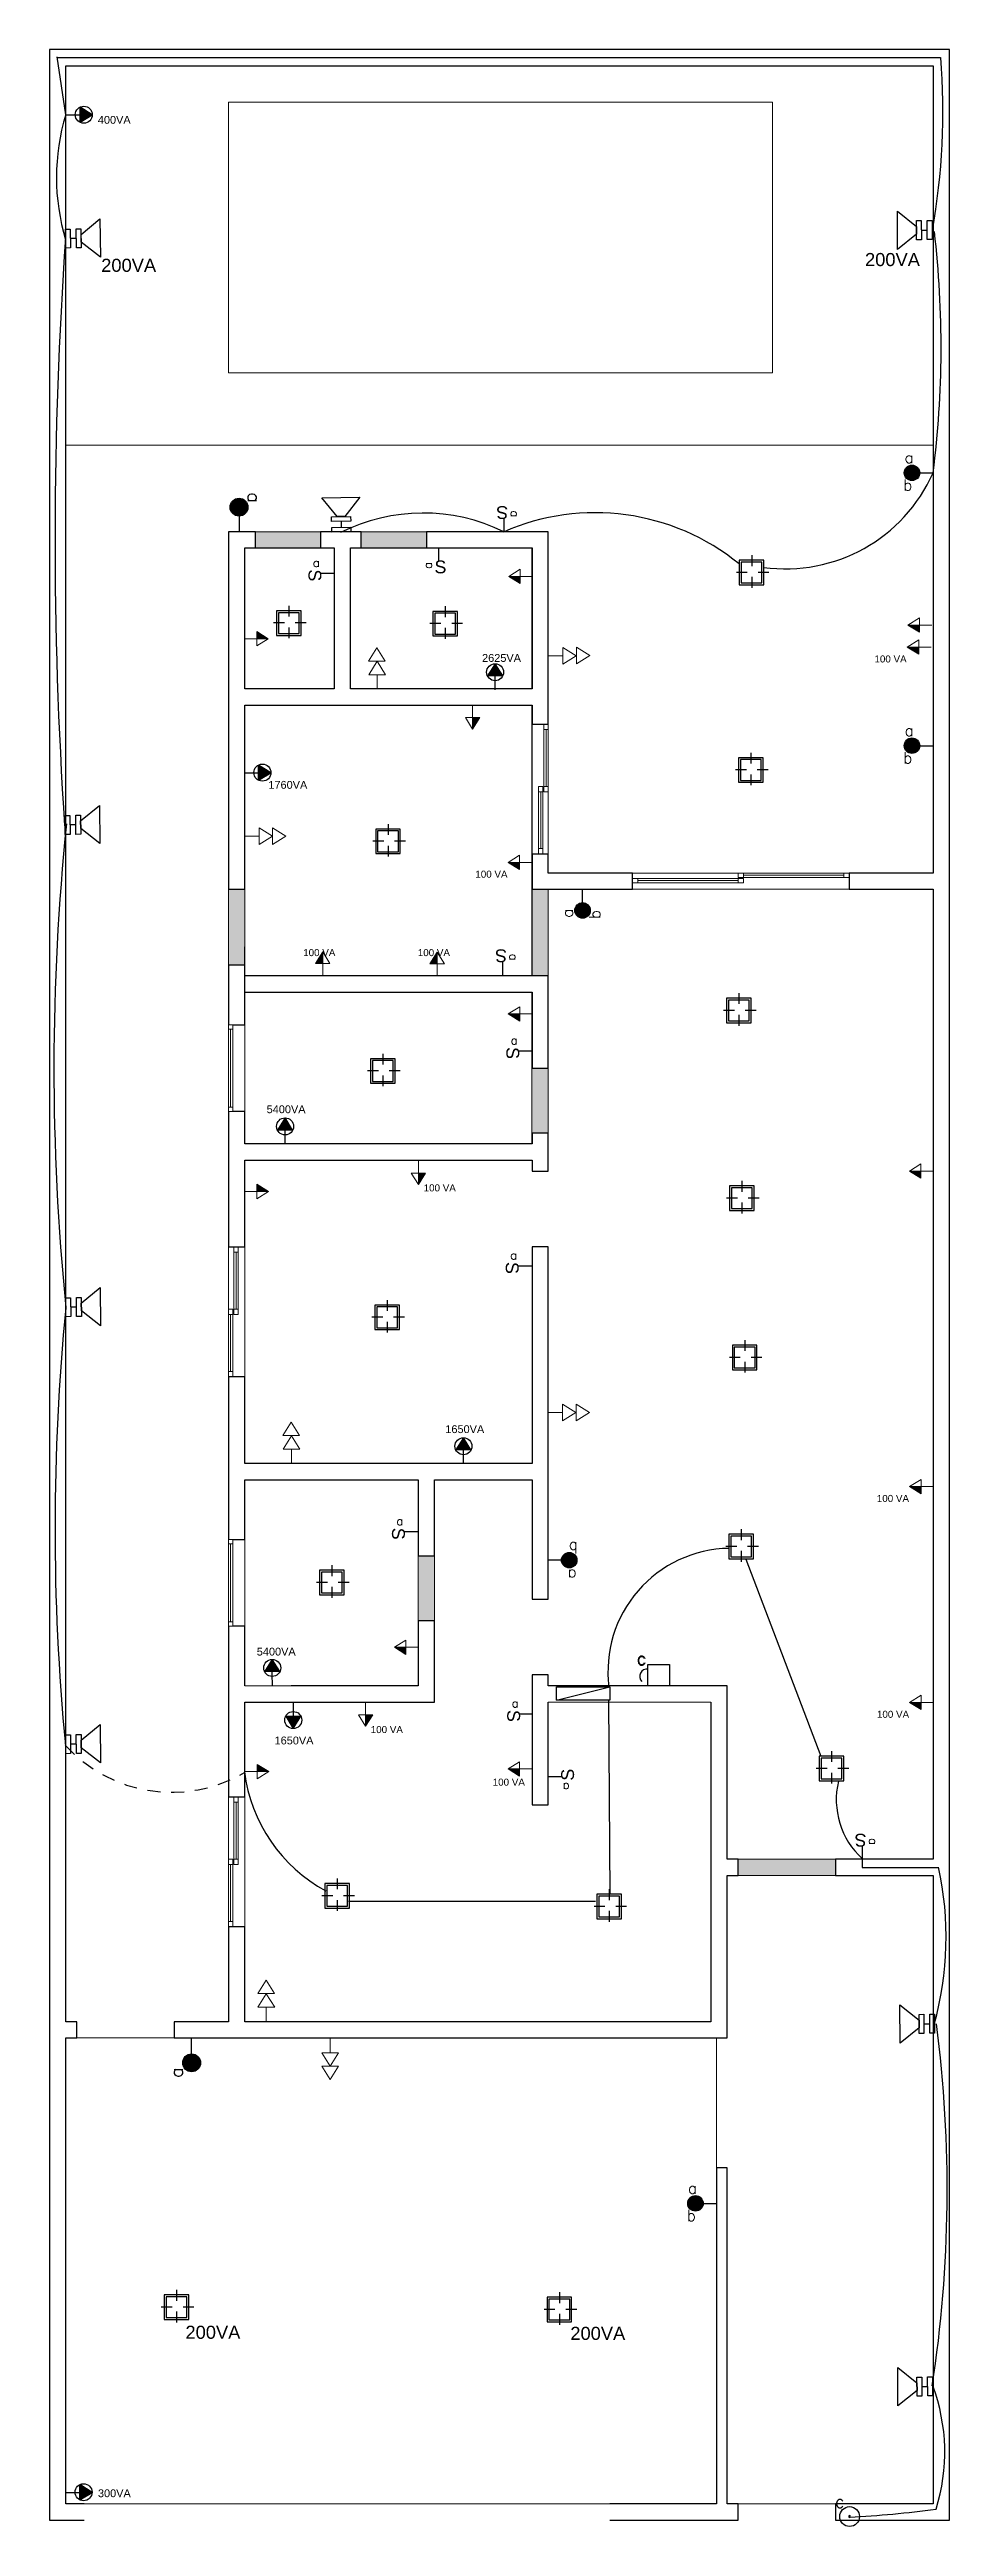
# Model space of a CAD drawing. Header units: millimetres. Extents: x 1740.4 to 1748.7, y 2238.5 to 2261.4.
import ezdxf

# ---------------------------------------------------------------- set-up
doc = ezdxf.new("R2010")
doc.units = ezdxf.units.MM
doc.linetypes.add('ACAD_ISO02W100', pattern=[15, 12, -3])
doc.linetypes.add('DASHDOT', pattern=[1, 0.5, -0.25, 0, -0.25])
for name, color, linetype in [('05', 5, 'Continuous'), ('08', 8, 'Continuous'), ('EE-INTERRUPTOR', 2, 'Continuous'), ('ELETRICA', 2, 'Continuous'), ('ILUMINAÇÃO', 3, 'Continuous'), ('PENA03', 1, 'Continuous'), ('SIMBOLO', 2, 'Continuous')]:
    doc.layers.add(name, color=color, linetype=linetype)
for name, color, linetype, lineweight in [('A-AREA-IDEN', 2, 'Continuous', 9), ('A-DETL', 90, 'Continuous', 9), ('A-DETL-GENF', 92, 'Continuous', 9), ('A-DETL-THIN', 151, 'Continuous', 9), ('A-FLOR', 192, 'Continuous', 9), ('A-FLOR-PATT', 8, 'Continuous', 9), ('A-GLAZ', 151, 'Continuous', 9), ('A-WALL', 113, 'Continuous', 9), ('AL2', 2, 'Continuous', 20), ('AL3', 3, 'Continuous', 30), ('AR80', 2, 'Continuous', 20)]:
    doc.layers.add(name, color=color, linetype=linetype, lineweight=lineweight)
doc.styles.add('ROMAND', font='Romand', dxfattribs={"height": 0.3})
doc.styles.add('ROMANS', font='romans', dxfattribs={"height": 0.1})
doc.styles.get("Standard").update_dxf_attribs({"font": 'arial.ttf'})

# ---------------------------------------------------------------- blocks, each defined once
blk = doc.blocks.new('Janela de correr - 2 Painéis - _120x100_MultiNucleo-524294-00-Térreo')
at = {"layer": 'A-GLAZ', "lineweight": 18}
for p, q in [((-0.6, 0.075), (-0.55, 0.075)), ((-0.55, 0.035), (-0.6, 0.035)), ((-0.55, 0.075), (-0.55, 0.035)), ((-0.025, 0.055), (-0.55, 0.055)), ((-0.55, 0.055), (-0.025, 0.055)), ((-0.025, 0.075), (0.025, 0.075)), ((-0.025, 0.035), (-0.025, 0.075)), ((0.025, 0.035), (-0.025, 0.035)), ((-0.025, 0.025), (0.025, 0.025)), ((-0.025, -0.015), (-0.025, 0.025)), ((0.025, 0.075), (0.025, 0.035)), ((0.025, 0.025), (0.025, -0.015)), ((0.025, 0.005), (0.55, 0.005)), ((0.55, 0.005), (0.025, 0.005)), ((0.55, 0.025), (0.6, 0.025)), ((0.55, -0.015), (0.55, 0.025)), ((0.025, -0.015), (-0.025, -0.015)), ((0.6, -0.015), (0.55, -0.015))]:
    blk.add_line(p, q, dxfattribs=at)
at = {"layer": 'A-GLAZ'}
for p, q in [((-0.55, 0.075), (-0.025, 0.075)), ((-0.025, 0.035), (-0.55, 0.035)), ((0.025, 0.025), (0.55, 0.025)), ((0.55, -0.015), (0.025, -0.015))]:
    blk.add_line(p, q, dxfattribs=at)
blk = doc.blocks.new('Janela de correr - 2 Painéis - _200x100_MultiNucleo-384144-00-Térreo')
at = {"layer": 'A-GLAZ', "lineweight": 18}
for p, q in [((0.025, 0.015), (-0.025, 0.015)), ((-0.025, 0.015), (-0.025, -0.025)), ((0.025, -0.025), (0.025, 0.015)), ((0.95, 0.015), (0.95, -0.025)), ((1, 0.015), (0.95, 0.015)), ((-0.95, -0.035), (-1, -0.035)), ((-1, -0.075), (-0.95, -0.075)), ((-0.95, -0.075), (-0.95, -0.035)), ((-0.025, -0.055), (-0.95, -0.055)), ((-0.95, -0.055), (-0.025, -0.055)), ((-0.025, -0.025), (0.025, -0.025)), ((-0.025, -0.035), (-0.025, -0.075)), ((0.025, -0.035), (-0.025, -0.035)), ((-0.025, -0.075), (0.025, -0.075)), ((0.025, -0.005), (0.95, -0.005)), ((0.95, -0.005), (0.025, -0.005)), ((0.025, -0.075), (0.025, -0.035)), ((0.95, -0.025), (1, -0.025))]:
    blk.add_line(p, q, dxfattribs=at)
at = {"layer": 'A-GLAZ'}
for p, q in [((0.95, 0.015), (0.025, 0.015)), ((-0.025, -0.035), (-0.95, -0.035)), ((-0.95, -0.075), (-0.025, -0.075)), ((0.025, -0.025), (0.95, -0.025))]:
    blk.add_line(p, q, dxfattribs=at)
blk = doc.blocks.new('Janela Maxim-ar - Painel 1 - _80x60_MultiNucleo-575731-00-Térreo')
at = {"layer": 'A-GLAZ', "lineweight": 18}
for p, q in [((-0.4, 0.075), (-0.36, 0.075)), ((-0.4, 0.035), (-0.4, 0.075)), ((-0.36, 0.035), (-0.4, 0.035)), ((-0.36, 0.075), (-0.36, 0.035)), ((-0.36, 0.055), (0.36, 0.055)), ((0.36, 0.075), (0.4, 0.075)), ((0.36, 0.035), (0.36, 0.075)), ((0.4, 0.035), (0.36, 0.035)), ((0.4, 0.075), (0.4, 0.035))]:
    blk.add_line(p, q, dxfattribs=at)
at = {"layer": 'A-GLAZ'}
for p, q in [((-0.36, 0.075), (0.36, 0.075)), ((0.36, 0.035), (-0.36, 0.035))]:
    blk.add_line(p, q, dxfattribs=at)
blk = doc.blocks.new('Janela Maxim-ar - Painel 1 - _80x60_MultiNucleo-575926-00-Térreo')
at = {"layer": 'A-GLAZ', "lineweight": 18}
for p, q in [((-0.4, -0.035), (-0.4, -0.075)), ((-0.36, -0.035), (-0.4, -0.035)), ((-0.4, -0.075), (-0.36, -0.075)), ((-0.36, -0.075), (-0.36, -0.035)), ((-0.36, -0.055), (0.36, -0.055)), ((0.4, -0.035), (0.36, -0.035)), ((0.36, -0.035), (0.36, -0.075)), ((0.36, -0.075), (0.4, -0.075)), ((0.4, -0.075), (0.4, -0.035))]:
    blk.add_line(p, q, dxfattribs=at)
at = {"layer": 'A-GLAZ'}
for p, q in [((0.36, -0.035), (-0.36, -0.035)), ((-0.36, -0.075), (0.36, -0.075))]:
    blk.add_line(p, q, dxfattribs=at)
blk = doc.blocks.new('A$C2d1ab4d6')
for points in [[(27, 158), (27, 27), (158, 27), (158, 158)], [(37, 148), (37, 37), (148, 37), (148, 148)]]:
    blk.add_lwpolyline(points, close=True)
at = {"layer": '08', "linetype": 'DASHDOT'}
for p, q in [((93, 185), (93, 0)), ((185, 93), (0, 93))]:
    blk.add_line(p, q, dxfattribs=at)
blk = doc.blocks.new('poste bicicross 1')
at = {"layer": 'ILUMINAÇÃO'}
blk.add_line((-0.06, 1.76), (-0.06, 1.45), dxfattribs=at)
for points in [[(-0.26, 2.01), (-1.06, 3.01), (0.94, 3.01), (0.14, 2.01)], [(-0.56, 2.01), (0.44, 2.01), (0.44, 1.76), (-0.56, 1.76)], [(-0.55, 1.45), (0.44, 1.45), (0.44, 1.2), (-0.55, 1.2)]]:
    blk.add_lwpolyline(points, close=True, dxfattribs=at)
blk = doc.blocks.new('A$C11733BE7')
at = {"layer": 'EE-INTERRUPTOR', "ltscale": 63}
blk.add_line((22.4, 3.9), (11.2, 3.9), dxfattribs=at)
blk.add_text('S', height=11.2, rotation=270, dxfattribs=at).set_placement((0, 7.5))
at = {"layer": 'PENA03', "insert": (3.8, 17.2), "char_height": 7.5, "attachment_point": 1, "style": 'ROMANS'}
blk.add_mtext_dynamic_manual_height_columns('{\\C0;a}', width=0.36, gutter_width=37.5, heights=[0], dxfattribs=at)
blk = doc.blocks.new('A$C5A796328')
at = {"ltscale": 50}
h = blk.add_hatch(color=2, dxfattribs=at)
h.dxf.hatch_style = 1
h.paths.add_polyline_path([(15.6, 18.2), (15.6, 9.1), (30.2, 9.1)])
at = {"color": 2, "ltscale": 63}
for p, q in [((0, 9.1), (15.6, 9.1)), ((15.6, 0), (15.6, 18.2)), ((15.6, 18.2), (30.2, 9.1)), ((30.2, 9.1), (15.6, 0)), ((30.2, 9.1), (15.6, 9.1))]:
    blk.add_line(p, q, dxfattribs=at)
blk = doc.blocks.new('A$C51054501')
at = {"layer": 'AL3', "ltscale": 2}
h = blk.add_hatch(color=2, dxfattribs=at)
h.dxf.hatch_style = 1
h.paths.add_polyline_path([(21.9, 7), (11.7, 13.5), (11.7, 0.8)])
at = {"layer": 'AL3', "color": 2, "ltscale": 2}
for p, q in [((21.9, 7), (11.7, 13.5)), ((11.7, 0.8), (21.9, 7))]:
    blk.add_line(p, q, dxfattribs=at)
at = {"layer": 'SIMBOLO', "color": 2, "ltscale": 63}
for p, q in [((0, 7), (10, 7)), ((8.4, 7), (11.7, 7)), ((11.7, 0.8), (11.7, 13.5))]:
    blk.add_line(p, q, dxfattribs=at)
at = {"layer": 'SIMBOLO', "color": 1}
blk.add_circle((14.8, 7.1), 7.11, dxfattribs=at)

msp = doc.modelspace()

# ---------------------------------------------------------------- hatches: boundary and pattern name
h = msp.add_hatch(color=2)
h.dxf.hatch_style = 1
h.paths.add_polyline_path([(1748.269, 2257.489, 1), (1748.412, 2257.489, 1)])
at = {"true_color": 0x000000}
h = msp.add_hatch(color=18, dxfattribs=at)
h.dxf.hatch_style = 1
h.paths.add_polyline_path([(1742.217, 2257.172, 1), (1742.052, 2257.172, 1)])
h = msp.add_hatch(color=2)
h.dxf.hatch_style = 1
h.paths.add_polyline_path([(1748.27, 2254.971, 1), (1748.412, 2254.971, 1)])
h = msp.add_hatch(color=2)
h.dxf.hatch_style = 1
h.paths.add_polyline_path([(1745.232, 2253.451, 1), (1745.374, 2253.451, 1)])
h = msp.add_hatch(color=2)
h.dxf.hatch_style = 1
h.paths.add_polyline_path([(1745.252, 2247.455, 1), (1745.109, 2247.455, 1)])
h = msp.add_hatch(color=18, dxfattribs=at)
h.dxf.hatch_style = 1
h.paths.add_polyline_path([(1741.614, 2242.816, 1), (1741.779, 2242.816, 1)])
h = msp.add_hatch(color=2)
h.dxf.hatch_style = 1
h.paths.add_polyline_path([(1746.272, 2241.519, 1), (1746.415, 2241.519, 1)])
at = {"layer": 'A-FLOR-PATT'}
h = msp.add_hatch(dxfattribs=at)
h.set_pattern_fill('FP_6', color=256, style=0, pattern_type=2)
h.set_pattern_definition([(0, (1701.92239, 2250.50009), (0.406, 0.102), [0.034, -0.271, 0.034, -0.271, -1.626]), (0, (1701.92239, 2250.50009), (0.406, 0.102), [-0.61, 0.034, -0.576, 0.034, -0.271, -0.711]), (0, (1701.92239, 2250.50009), (0.406, 0.102), [-1.524, 0.034, -0.17, 0.034, -0.474]), (120, (1702.07439, 2250.55109), (-0.2913346, 0.30060631), [0.034, -0.271, 0.034, -0.271, -1.626]), (120, (1702.07439, 2250.55109), (-0.2913346, 0.30060631), [-0.61, 0.034, -0.576, 0.034, -0.271, -0.711]), (120, (1702.07439, 2250.55109), (-0.2913346, 0.30060631), [-1.524, 0.034, -0.17, 0.034, -0.474]), (240, (1702.12539, 2250.75409), (-0.1146654, -0.40260631), [0.034, -0.271, 0.034, -0.271, -1.626]), (240, (1702.12539, 2250.75409), (-0.1146654, -0.40260631), [-0.61, 0.034, -0.576, 0.034, -0.271, -0.711]), (240, (1702.12539, 2250.75409), (-0.1146654, -0.40260631), [-1.524, 0.034, -0.17, 0.034, -0.474])])
h.paths.add_polyline_path([(1747.637, 2244.546), (1747.637, 2244.696), (1746.737, 2244.696), (1746.737, 2244.546)], flags=0)
h.paths.add_polyline_path([(1743.787, 2246.896), (1743.937, 2246.896), (1743.937, 2247.496), (1743.787, 2247.496), (1743.787, 2247.455)], flags=0)
h.paths.add_polyline_path([(1744.837, 2251.396), (1744.987, 2251.396), (1744.987, 2251.996), (1744.837, 2251.996), (1744.837, 2251.973)], flags=0)
h.paths.add_polyline_path([(1744.837, 2252.846), (1744.987, 2252.846), (1744.987, 2253.646), (1744.837, 2253.646), (1744.837, 2252.877)], flags=0)
h.paths.add_polyline_path([(1742.187, 2252.946), (1742.187, 2253.646), (1742.037, 2253.646), (1742.037, 2252.946)], flags=0)
h.paths.add_polyline_path([(1743.262, 2256.796), (1743.862, 2256.796), (1743.862, 2256.946), (1743.262, 2256.946)], flags=0)
h.paths.add_polyline_path([(1742.287, 2256.796), (1742.887, 2256.796), (1742.887, 2256.946), (1742.287, 2256.946)], flags=0)

# ---------------------------------------------------------------- linework, layer by layer
at = {"color": 150}
for p, q in [((1740.536, 2260.794), (1740.457, 2261.329)), ((1740.459, 2261.322), (1748.604, 2261.322)), ((1746.81, 2247.464), (1747.5, 2245.646)), ((1745.556, 2244.37), (1745.544, 2246.162)), ((1747.882, 2244.693), (1747.882, 2244.62)), ((1747.882, 2244.62), (1748.587, 2244.62)), ((1745.423, 2244.305), (1743.145, 2244.305))]:
    msp.add_line(p, q, dxfattribs=at)
at = {"color": 2}
for p, q in [((1748.341, 2257.489), (1748.536, 2257.489)), ((1742.134, 2257.172), (1742.134, 2256.946)), ((1748.341, 2254.971), (1748.537, 2254.971)), ((1745.303, 2253.451), (1745.303, 2253.646)), ((1745.18, 2247.455), (1744.985, 2247.455)), ((1741.697, 2242.816), (1741.697, 2243.042)), ((1746.344, 2241.519), (1746.539, 2241.519))]:
    msp.add_line(p, q, dxfattribs=at)
at = {"color": 1}
msp.add_lwpolyline([(1745.061, 2246.162), (1745.061, 2246.287), (1745.553, 2246.287), (1745.553, 2246.162)], close=True, dxfattribs=at)
msp.add_lwpolyline([(1745.061, 2246.162), (1745.553, 2246.287)], dxfattribs=at)
at = {"color": 2}
for centre, radius in [((1748.341, 2257.489), 0.0714), ((1742.134, 2257.172), 0.0825), ((1748.341, 2254.971), 0.0714), ((1745.303, 2253.451), 0.0714), ((1745.18, 2247.455), 0.0714), ((1741.697, 2242.816), 0.0825), ((1746.344, 2241.519), 0.0714)]:
    msp.add_circle(centre, radius, dxfattribs=at)
at = {"color": 150}
for centre, radius, start, end in [((1742.28, 2260.831), 6.347, 349.9451, 4.4305), ((1742.458, 2260.216), 2.008, 163.2306, 196.7), ((1780.171, 2256.883), 39.734, 175.9965, 183.8266), ((1739.388, 2258.65), 9.222, 352.7705, 6.6359), ((1747.173, 2258.094), 1.491, 262.2821, 336.0799), ((1743.832, 2255.425), 1.693, 63.8966, 116.7133), ((1745.42, 2255.018), 2.103, 50.8234, 113.7736), ((1762.624, 2251.994), 22.197, 174.1629, 185.7083), ((1761.341, 2247.748), 20.904, 174.4104, 185.4926), ((1746.673, 2246.428), 1.136, 91.0474, 187.1041), ((1743.634, 2245.686), 1.462, 187.2238, 241.4306), ((1748.381, 2245.245), 0.738, 166.6207, 227.6909), ((1745.631, 2243.976), 3.025, 344.5627, 12.2993), ((1736.769, 2241.641), 11.897, 351.2674, 7.4146), ((1746.885, 2239.222), 1.759, 342.6113, 20.4529), ((1747.314, 2247.806), 9.193, 272.8192, 277.8081)]:
    msp.add_arc(centre, radius, start, end, dxfattribs=at)
at = {"color": 150, "linetype": 'ACAD_ISO02W100', "ltscale": 0.01}
msp.add_arc((1741.515, 2246.643), 1.33, 222.3134, 300.2967, dxfattribs=at)
at = {"layer": 'A-DETL'}
for p, q in [((1742.187, 2254.145), (1742.187, 2254.745)), ((1748.537, 2252.846), (1748.537, 2251.046))]:
    msp.add_line(p, q, dxfattribs=at)
at = {"layer": 'A-DETL-GENF'}
for p, q in [((1742.614, 2246.296), (1742.187, 2246.296)), ((1744.987, 2246.146), (1746.487, 2246.146))]:
    msp.add_line(p, q, dxfattribs=at)
at = {"layer": 'A-DETL-THIN'}
for p, q in [((1747.054, 2260.911), (1742.037, 2260.911)), ((1742.037, 2260.911), (1742.037, 2258.411)), ((1747.054, 2258.411), (1747.054, 2260.911)), ((1742.037, 2258.411), (1747.054, 2258.411))]:
    msp.add_line(p, q, dxfattribs=at)
at = {"layer": 'A-FLOR'}
for p, q in [((1740.537, 2257.746), (1748.537, 2257.746)), ((1743.012, 2256.795), (1742.187, 2256.795)), ((1742.887, 2256.946), (1742.287, 2256.946)), ((1742.287, 2256.796), (1742.887, 2256.796)), ((1744.836, 2256.795), (1743.162, 2256.795)), ((1743.862, 2256.946), (1743.262, 2256.946)), ((1743.262, 2256.796), (1743.862, 2256.796)), ((1744.836, 2255.496), (1744.836, 2256.795)), ((1744.836, 2255.345), (1742.187, 2255.345)), ((1744.836, 2252.846), (1744.836, 2255.345)), ((1742.037, 2253.646), (1742.037, 2252.946)), ((1742.187, 2252.946), (1742.187, 2253.646)), ((1744.837, 2253.646), (1744.837, 2252.846)), ((1744.987, 2253.646), (1744.987, 2252.846)), ((1744.037, 2252.695), (1742.187, 2252.695)), ((1744.836, 2252.695), (1744.597, 2252.695)), ((1744.836, 2251.296), (1744.836, 2252.695)), ((1744.987, 2251.996), (1744.987, 2251.396)), ((1743.786, 2248.195), (1742.187, 2248.195)), ((1743.786, 2246.296), (1743.786, 2248.195)), ((1743.787, 2247.496), (1743.787, 2246.896)), ((1743.937, 2247.496), (1743.937, 2246.896)), ((1746.737, 2244.696), (1747.637, 2244.696)), ((1746.737, 2244.546), (1747.637, 2244.546)), ((1741.537, 2243.046), (1740.637, 2243.046)), ((1746.537, 2241.846), (1746.537, 2243.046)), ((1740.705, 2238.746), (1745.555, 2238.746)), ((1746.737, 2238.746), (1747.637, 2238.746))]:
    msp.add_line(p, q, dxfattribs=at)
at = {"layer": 'A-WALL', "lineweight": 25}
for p, q in [((1740.387, 2261.396), (1740.387, 2238.596)), ((1748.687, 2261.396), (1740.387, 2261.396)), ((1748.687, 2238.596), (1748.687, 2261.396)), ((1740.537, 2243.196), (1740.537, 2261.246)), ((1740.537, 2261.246), (1748.537, 2261.246)), ((1748.537, 2261.246), (1748.537, 2253.796)), ((1742.287, 2256.946), (1742.037, 2256.946)), ((1742.037, 2256.946), (1742.037, 2253.646)), ((1742.187, 2255.496), (1742.187, 2256.796)), ((1742.187, 2256.796), (1742.287, 2256.796)), ((1742.287, 2256.796), (1742.287, 2256.946)), ((1743.262, 2256.946), (1742.887, 2256.946)), ((1742.887, 2256.946), (1742.887, 2256.796)), ((1742.887, 2256.796), (1743.012, 2256.796)), ((1743.012, 2256.796), (1743.012, 2255.496)), ((1743.162, 2256.796), (1743.262, 2256.796)), ((1743.162, 2255.496), (1743.162, 2256.796)), ((1743.262, 2256.796), (1743.262, 2256.946)), ((1744.987, 2256.946), (1743.862, 2256.946)), ((1743.862, 2256.946), (1743.862, 2256.796)), ((1743.862, 2256.796), (1744.837, 2256.796)), ((1744.837, 2256.796), (1744.837, 2255.496)), ((1744.987, 2255.171), (1744.987, 2256.946)), ((1743.012, 2255.496), (1742.187, 2255.496)), ((1744.837, 2255.496), (1743.162, 2255.496)), ((1742.187, 2253.646), (1742.187, 2255.346)), ((1742.187, 2255.346), (1744.837, 2255.346)), ((1744.837, 2255.346), (1744.837, 2255.171)), ((1744.837, 2255.171), (1744.987, 2255.171)), ((1744.837, 2253.971), (1744.837, 2253.646)), ((1744.987, 2253.971), (1744.837, 2253.971)), ((1744.987, 2253.796), (1744.987, 2253.971)), ((1742.037, 2253.646), (1742.187, 2253.646)), ((1744.837, 2253.646), (1745.762, 2253.646)), ((1745.762, 2253.796), (1744.987, 2253.796)), ((1745.762, 2253.646), (1745.762, 2253.796)), ((1748.537, 2253.796), (1747.762, 2253.796)), ((1747.762, 2253.796), (1747.762, 2253.646)), ((1747.762, 2253.646), (1748.537, 2253.646)), ((1748.537, 2253.646), (1748.537, 2244.696)), ((1742.187, 2252.946), (1742.037, 2252.946)), ((1742.037, 2252.946), (1742.037, 2252.396)), ((1742.187, 2252.846), (1742.187, 2252.946)), ((1744.987, 2252.846), (1742.187, 2252.846)), ((1742.187, 2252.396), (1742.187, 2252.696)), ((1742.187, 2252.696), (1744.837, 2252.696)), ((1744.837, 2252.696), (1744.837, 2251.996)), ((1744.987, 2251.996), (1744.987, 2252.846)), ((1742.077, 2252.396), (1742.187, 2252.396)), ((1744.837, 2251.996), (1744.987, 2251.996)), ((1742.037, 2251.596), (1742.037, 2250.346)), ((1742.187, 2251.596), (1742.077, 2251.596)), ((1742.187, 2251.296), (1742.187, 2251.596)), ((1744.837, 2251.396), (1744.837, 2251.296)), ((1744.987, 2251.396), (1744.837, 2251.396)), ((1744.987, 2251.046), (1744.987, 2251.396)), ((1744.837, 2251.296), (1742.187, 2251.296)), ((1742.187, 2250.346), (1742.187, 2251.146)), ((1742.187, 2251.146), (1744.837, 2251.146)), ((1744.837, 2251.146), (1744.837, 2251.046)), ((1744.837, 2251.046), (1744.987, 2251.046)), ((1742.037, 2250.346), (1742.187, 2250.346)), ((1744.837, 2250.346), (1744.837, 2248.346)), ((1744.987, 2250.346), (1744.837, 2250.346)), ((1744.987, 2247.096), (1744.987, 2250.346)), ((1742.187, 2249.146), (1742.037, 2249.146)), ((1742.037, 2249.146), (1742.037, 2247.646)), ((1742.187, 2248.346), (1742.187, 2249.146)), ((1744.837, 2248.346), (1742.187, 2248.346)), ((1742.187, 2247.646), (1742.187, 2248.196)), ((1742.187, 2248.196), (1743.787, 2248.196)), ((1743.787, 2248.196), (1743.787, 2247.496)), ((1743.937, 2248.196), (1744.837, 2248.196)), ((1743.937, 2247.496), (1743.937, 2248.196)), ((1744.837, 2248.196), (1744.837, 2247.096)), ((1742.077, 2247.646), (1742.187, 2247.646)), ((1743.787, 2247.496), (1743.937, 2247.496)), ((1744.837, 2247.096), (1744.987, 2247.096)), ((1742.037, 2246.846), (1742.037, 2245.271)), ((1742.187, 2246.846), (1742.077, 2246.846)), ((1742.187, 2246.296), (1742.187, 2246.846)), ((1743.787, 2246.896), (1743.787, 2246.296)), ((1743.937, 2246.896), (1743.787, 2246.896)), ((1743.937, 2246.146), (1743.937, 2246.896)), ((1743.787, 2246.296), (1742.614, 2246.296)), ((1744.837, 2246.396), (1744.837, 2245.196)), ((1744.987, 2246.396), (1744.837, 2246.396)), ((1744.987, 2246.296), (1744.987, 2246.396)), ((1746.637, 2246.296), (1744.987, 2246.296)), ((1746.637, 2244.696), (1746.637, 2246.296)), ((1742.187, 2245.271), (1742.187, 2246.146)), ((1742.187, 2246.146), (1743.937, 2246.146)), ((1744.987, 2245.196), (1744.987, 2246.146)), ((1746.487, 2246.146), (1746.487, 2243.196)), ((1742.037, 2245.271), (1742.187, 2245.271)), ((1744.837, 2245.196), (1744.987, 2245.196)), ((1746.737, 2244.696), (1746.637, 2244.696)), ((1746.737, 2244.546), (1746.737, 2244.696)), ((1748.537, 2244.696), (1747.637, 2244.696)), ((1747.637, 2244.696), (1747.637, 2244.546)), ((1746.637, 2243.046), (1746.637, 2244.546)), ((1746.637, 2244.546), (1746.737, 2244.546)), ((1747.637, 2244.546), (1748.537, 2244.546)), ((1748.537, 2244.546), (1748.537, 2238.746)), ((1742.187, 2244.071), (1742.037, 2244.071)), ((1742.037, 2244.071), (1742.037, 2243.196)), ((1742.187, 2243.196), (1742.187, 2244.071)), ((1740.637, 2243.196), (1740.537, 2243.196)), ((1740.637, 2243.046), (1740.637, 2243.196)), ((1742.037, 2243.196), (1741.537, 2243.196)), ((1741.537, 2243.196), (1741.537, 2243.046)), ((1746.487, 2243.196), (1742.187, 2243.196)), ((1740.537, 2238.746), (1740.537, 2243.046)), ((1740.537, 2243.046), (1740.637, 2243.046)), ((1741.537, 2243.046), (1746.637, 2243.046)), ((1746.637, 2241.846), (1746.537, 2241.846)), ((1746.537, 2241.846), (1746.537, 2238.746)), ((1746.637, 2238.746), (1746.637, 2241.846)), ((1740.705, 2238.746), (1740.537, 2238.746)), ((1746.537, 2238.746), (1745.555, 2238.746)), ((1746.737, 2238.746), (1746.637, 2238.746)), ((1746.737, 2238.596), (1746.737, 2238.746)), ((1748.537, 2238.746), (1747.637, 2238.746)), ((1747.637, 2238.746), (1747.637, 2238.596)), ((1740.387, 2238.596), (1740.705, 2238.596)), ((1745.555, 2238.596), (1746.737, 2238.596)), ((1747.637, 2238.596), (1748.687, 2238.596))]:
    msp.add_line(p, q, dxfattribs=at)
at = {"layer": 'A-WALL'}
for p, q in [((1744.837, 2253.971), (1744.837, 2255.171)), ((1744.987, 2254.546), (1744.987, 2253.971)), ((1745.762, 2253.796), (1746.737, 2253.796)), ((1747.762, 2253.646), (1745.762, 2253.646)), ((1742.187, 2252.396), (1742.187, 2251.596)), ((1742.037, 2249.771), (1742.037, 2250.346)), ((1742.187, 2250.346), (1742.187, 2249.146)), ((1742.187, 2247.646), (1742.187, 2246.846)), ((1742.037, 2244.696), (1742.037, 2245.271)), ((1742.187, 2245.271), (1742.187, 2244.071))]:
    msp.add_line(p, q, dxfattribs=at)
at = {"layer": 'AL2', "color": 1, "ltscale": 63}
for p, q in [((1743.328, 2255.752), (1743.405, 2255.875)), ((1743.405, 2255.875), (1743.482, 2255.752)), ((1745.122, 2255.723), (1745.122, 2255.877)), ((1745.122, 2255.877), (1745.245, 2255.8)), ((1745.247, 2255.726), (1745.247, 2255.879)), ((1745.247, 2255.879), (1745.37, 2255.803)), ((1743.482, 2255.752), (1743.328, 2255.752)), ((1743.33, 2255.626), (1743.407, 2255.75)), ((1743.407, 2255.75), (1743.484, 2255.626)), ((1744.987, 2255.8), (1745.122, 2255.8)), ((1745.245, 2255.8), (1745.122, 2255.723)), ((1745.37, 2255.803), (1745.247, 2255.726)), ((1743.484, 2255.626), (1743.33, 2255.626)), ((1743.407, 2255.492), (1743.407, 2255.626)), ((1742.184, 2254.135), (1742.319, 2254.135)), ((1742.319, 2254.058), (1742.319, 2254.212)), ((1742.319, 2254.212), (1742.442, 2254.135)), ((1742.442, 2254.135), (1742.319, 2254.058)), ((1742.444, 2254.06), (1742.444, 2254.214)), ((1742.444, 2254.214), (1742.567, 2254.137)), ((1742.567, 2254.137), (1742.444, 2254.06)), ((1744.984, 2248.817), (1745.119, 2248.817)), ((1745.119, 2248.74), (1745.119, 2248.894)), ((1745.119, 2248.894), (1745.242, 2248.817)), ((1745.242, 2248.817), (1745.119, 2248.74)), ((1745.244, 2248.742), (1745.244, 2248.896)), ((1745.244, 2248.896), (1745.367, 2248.819)), ((1745.367, 2248.819), (1745.244, 2248.742)), ((1742.539, 2248.604), (1742.616, 2248.727)), ((1742.693, 2248.604), (1742.539, 2248.604)), ((1742.541, 2248.479), (1742.618, 2248.602)), ((1742.616, 2248.727), (1742.693, 2248.604)), ((1742.618, 2248.602), (1742.695, 2248.479)), ((1742.695, 2248.479), (1742.541, 2248.479)), ((1742.618, 2248.344), (1742.618, 2248.479)), ((1742.307, 2243.455), (1742.384, 2243.578)), ((1742.384, 2243.578), (1742.461, 2243.455)), ((1742.461, 2243.455), (1742.307, 2243.455)), ((1742.309, 2243.33), (1742.386, 2243.453)), ((1742.463, 2243.33), (1742.309, 2243.33)), ((1742.386, 2243.453), (1742.463, 2243.33)), ((1742.386, 2243.195), (1742.386, 2243.33)), ((1742.897, 2242.909), (1743.051, 2242.909)), ((1742.974, 2242.786), (1742.897, 2242.909)), ((1742.974, 2243.044), (1742.974, 2242.909)), ((1743.051, 2242.909), (1742.974, 2242.786)), ((1742.899, 2242.784), (1743.053, 2242.784)), ((1742.976, 2242.661), (1742.899, 2242.784)), ((1743.053, 2242.784), (1742.976, 2242.661))]:
    msp.add_line(p, q, dxfattribs=at)
at = {"layer": 'ELETRICA'}
for p, q in [((1742.187, 2252.696), (1742.187, 2253.116)), ((1745.906, 2246.296), (1745.906, 2246.493)), ((1745.906, 2246.493), (1746.104, 2246.493)), ((1746.104, 2246.296), (1745.906, 2246.296)), ((1746.104, 2246.493), (1746.104, 2246.296))]:
    msp.add_line(p, q, dxfattribs=at)
msp.add_circle((1747.766, 2238.629), 0.0913, dxfattribs=at)
for centre, radius, start, end in [((1745.898, 2246.382), 0.0675, 82.6187, 224.2802), ((1747.766, 2238.629), 0.00856, 0, 180), ((1747.766, 2238.629), 0.00856, 180, 0)]:
    msp.add_arc(centre, radius, start, end, dxfattribs=at)

# ---------------------------------------------------------------- block references
at = {"xscale": 0.001727213490430645, "yscale": 0.001727213490430645, "zscale": 0.001727213490430645}
for p in [(1746.702, 2256.409, 0), (1742.434, 2255.943, 0), (1743.876, 2255.938, 0), (1746.695, 2254.587, 0), (1743.349, 2253.929, 0), (1746.584, 2252.368, 0), (1743.3, 2251.809, 0), (1746.612, 2250.636, 0), (1743.34, 2249.536, 0), (1746.638, 2249.166, 0), (1746.606, 2247.421, 0), (1742.83, 2247.089, 0), (1747.439, 2245.373, 0), (1742.879, 2244.198, 0), (1745.389, 2244.099, 0), (1741.398, 2240.401, 0), (1744.929, 2240.38, 0)]:
    msp.add_blockref('A$C2d1ab4d6', p, dxfattribs=at)
at = {"layer": '05'}
for p, xscale, yscale, zscale, rotation in [((1740.323, 2259.639), 0.1763668810111434, 0.1763668810111434, 0.1763668810111434, 270.6726447756747), ((1748.738, 2259.741), 0.1763668810111434, 0.1763668810111434, 0.1763668810111434, 90.33632238783719), ((1743.09, 2256.731), 0.1763668810111433, 0.1763668810111433, 0.1763668810111433, 0.6726447756740498), ((1740.319, 2254.227), 0.1763668810111434, 0.1763668810111434, 0.1763668810111434, 270.6726447756747), ((1740.325, 2249.777), 0.1763668810111434, 0.1763668810111434, 0.1763668810111434, 270.6726447756747), ((1740.324, 2245.744), 0.1763668810111434, 0.1763668810111434, 0.1763668810111434, 270.6726447756747), ((1748.761, 2243.188), 0.1763668810111434, 0.1763668810111434, 0.1763668810111434, 90.33632238783719), ((1748.742, 2239.841), 0.1763668810111434, 0.1763668810111434, 0.1763668810111434, 90.33632238783719)]:
    msp.add_blockref('poste bicicross 1', p, dxfattribs=dict(at, xscale=xscale, yscale=yscale, zscale=zscale, rotation=rotation))
at = {"layer": 'A-GLAZ'}
for name, p, rotation in [('Janela de correr - 2 Painéis - _120x100_MultiNucleo-524294-00-Térreo', (1744.912, 2254.571), 270), ('Janela de correr - 2 Painéis - _200x100_MultiNucleo-384144-00-Térreo', (1746.762, 2253.721), 180), ('Janela Maxim-ar - Painel 1 - _80x60_MultiNucleo-575926-00-Térreo', (1742.112, 2251.996), 269.9999999999999), ('Janela de correr - 2 Painéis - _120x100_MultiNucleo-524294-00-Térreo', (1742.112, 2249.746), 89.99999999999993), ('Janela Maxim-ar - Painel 1 - _80x60_MultiNucleo-575731-00-Térreo', (1742.112, 2247.246), 89.99999999999993), ('Janela de correr - 2 Painéis - _120x100_MultiNucleo-524294-00-Térreo', (1742.112, 2244.671), 89.99999999999993)]:
    msp.add_blockref(name, p, dxfattribs=dict(at, rotation=rotation))
at = {"layer": 'AL2', "color": 1, "ltscale": 2, "xscale": 0.01104284911225828, "yscale": 0.01104284911225828, "zscale": 0.01104284911225828}
for p in [(1740.539, 2260.716), (1742.186, 2254.644), (1740.537, 2238.775)]:
    msp.add_blockref('A$C51054501', p, dxfattribs=at)
at = {"layer": 'AL2', "color": 1, "ltscale": 50, "xscale": 0.007273731667291592, "yscale": 0.007273731667291592, "zscale": 0.007273731667291592}
for p, rotation in [((1744.841, 2256.6), 179.9999999999999), ((1748.524, 2256.15), 179.9999999999999), ((1748.517, 2255.948), 179.9999999999999), ((1744.223, 2255.344), 270.0000000000038), ((1744.836, 2253.961), 179.9999999999999), ((1742.973, 2252.849), 89.99999999999991), ((1744.028, 2252.845), 89.99999999999991), ((1744.837, 2252.562), 179.9999999999999), ((1743.722, 2251.141), 270.0000000000038), ((1748.537, 2251.112), 179.9999999999999), ((1748.539, 2248.2), 179.9999999999999), ((1743.787, 2246.718), 179.9999999999999), ((1743.235, 2246.142), 270.0000000000038), ((1748.539, 2246.208), 179.9999999999999), ((1744.835, 2245.594), 180.0000000000038)]:
    msp.add_blockref('A$C5A796328', p, dxfattribs=dict(at, rotation=rotation))
for p in [(1742.184, 2255.892), (1742.186, 2250.791), (1742.189, 2245.437)]:
    msp.add_blockref('A$C5A796328', p, dxfattribs=at)
at = {"layer": 'AL2', "color": 1, "ltscale": 2, "xscale": 0.01104284911225828, "yscale": 0.01104284911225828, "zscale": 0.01104284911225828}
for p, rotation in [((1744.575, 2255.486), 90), ((1742.638, 2251.295), 90.17689909154367), ((1744.283, 2248.343), 90.17689909154367), ((1742.519, 2246.297), 90.17689909154367), ((1742.556, 2246.143), 270)]:
    msp.add_blockref('A$C51054501', p, dxfattribs=dict(at, rotation=rotation))
at = {"layer": 'AR80', "color": 1, "ltscale": 50, "xscale": 0.01054618677959086, "yscale": 0.01054618677959086, "zscale": 0.01054618677959086}
for p, rotation in [((1744.538, 2257.182), 269.9999999999997), ((1744.016, 2256.562), 90), ((1744.527, 2253.092), 269.9999999999997), ((1745.224, 2245.499), 180), ((1747.843, 2244.93), 269.9999999999997)]:
    msp.add_blockref('A$C11733BE7', p, dxfattribs=dict(at, rotation=rotation))
for p in [(1742.775, 2256.519), (1744.6, 2252.111), (1744.595, 2250.128), (1743.545, 2247.675), (1744.608, 2245.994)]:
    msp.add_blockref('A$C11733BE7', p, dxfattribs=at)

# ---------------------------------------------------------------- texts
at = {"layer": 'A-AREA-IDEN', "attachment_point": 1}
for s, width, gutter_width, heights, insert, char_height in [('400VA', 0.24604, 0.361, [0.0703], (1740.832, 2260.783), 0.0722), ('200VA', 0.28607, 0.604, [0], (1740.863, 2259.465), 0.1208), ('200VA', 0.28607, 0.604, [0], (1747.908, 2259.518), 0.1208), ('2625VA', 0.24604, 0.361, [0.0703], (1744.376, 2255.817), 0.0722), ('100 VA', 0.45131, 0.324, [0], (1747.995, 2255.804), 0.0648), ('1760VA', 0.24604, 0.361, [0.0703], (1742.405, 2254.646), 0.0722), ('100 VA', 0.45131, 0.324, [0], (1744.314, 2253.818), 0.0648), ('100 VA', 0.45131, 0.324, [0], (1742.726, 2253.094), 0.0648), ('100 VA', 0.45131, 0.324, [0], (1743.783, 2253.094), 0.0648), ('5400VA', 0.24604, 0.361, [0.0703], (1742.389, 2251.652), 0.0722), ('100 VA', 0.45131, 0.324, [0], (1743.837, 2250.923), 0.0648), ('1650VA', 0.24604, 0.361, [0.0703], (1744.037, 2248.7), 0.0722), ('100 VA', 0.45131, 0.324, [0], (1748.017, 2248.057), 0.0648), ('5400VA', 0.24604, 0.361, [0.0703], (1742.298, 2246.647), 0.0722), ('100 VA', 0.45131, 0.324, [0], (1748.018, 2246.065), 0.0648), ('1650VA', 0.24604, 0.361, [0.0703], (1742.462, 2245.827), 0.0722), ('100 VA', 0.45131, 0.324, [0], (1743.349, 2245.924), 0.0648), ('100 VA', 0.45131, 0.324, [0], (1744.474, 2245.439), 0.0648), ('200VA', 0.28607, 0.604, [0], (1741.64, 2240.39), 0.1208), ('200VA', 0.28607, 0.604, [0], (1745.19, 2240.38), 0.1208), ('300VA', 0.24604, 0.361, [0.0703], (1740.833, 2238.88), 0.0722)]:
    msp.add_mtext_dynamic_manual_height_columns(s, width=width, gutter_width=gutter_width, heights=heights, dxfattribs=dict(at, insert=insert, char_height=char_height))
at = {"layer": 'ELETRICA', "style": 'ROMAND'}
for height, p in [(0.123, (1745.799, 2246.487)), (0.114, (1747.631, 2238.71))]:
    msp.add_text('c', height=height, dxfattribs=at).set_placement(p)
at = {"layer": 'PENA03', "color": 1, "char_height": 0.1036, "attachment_point": 1, "style": 'ROMANS'}
for insert in [(1748.272, 2257.682), (1748.273, 2255.164), (1746.275, 2241.712)]:
    msp.add_mtext_dynamic_manual_height_columns('{\\C0;a}', width=0.00766, gutter_width=0.797, heights=[0], dxfattribs=dict(at, insert=insert))
at = {"layer": 'PENA03', "color": 1, "attachment_point": 1, "style": 'ROMANS'}
for width, gutter_width, insert, char_height, rotation in [(0.00885, 0.921, (1742.334, 2257.309), 0.1197, 270), (0.00766, 0.797, (1745.11, 2253.383), 0.1036, 90), (0.00766, 0.797, (1745.249, 2247.263), 0.1036, 180), (0.00885, 0.921, (1741.497, 2242.678), 0.1197, 90)]:
    msp.add_mtext_dynamic_manual_height_columns('{\\C0;a}', width=width, gutter_width=gutter_width, heights=[0], dxfattribs=dict(at, insert=insert, char_height=char_height, rotation=rotation))
at = {"layer": 'PENA03', "char_height": 0.1036, "attachment_point": 1, "style": 'ROMANS'}
for insert in [(1748.261, 2257.429), (1748.261, 2254.911), (1746.264, 2241.459)]:
    msp.add_mtext_dynamic_manual_height_columns('{\\C0;b}', width=0.00766, gutter_width=0.797, heights=[0], dxfattribs=dict(at, insert=insert))
for insert, rotation in [((1745.363, 2253.371), 90), ((1745.26, 2247.516), 180)]:
    msp.add_mtext_dynamic_manual_height_columns('{\\C0;b}', width=0.00766, gutter_width=0.797, heights=[0], dxfattribs=dict(at, insert=insert, rotation=rotation))

doc.saveas('drawing.dxf')
